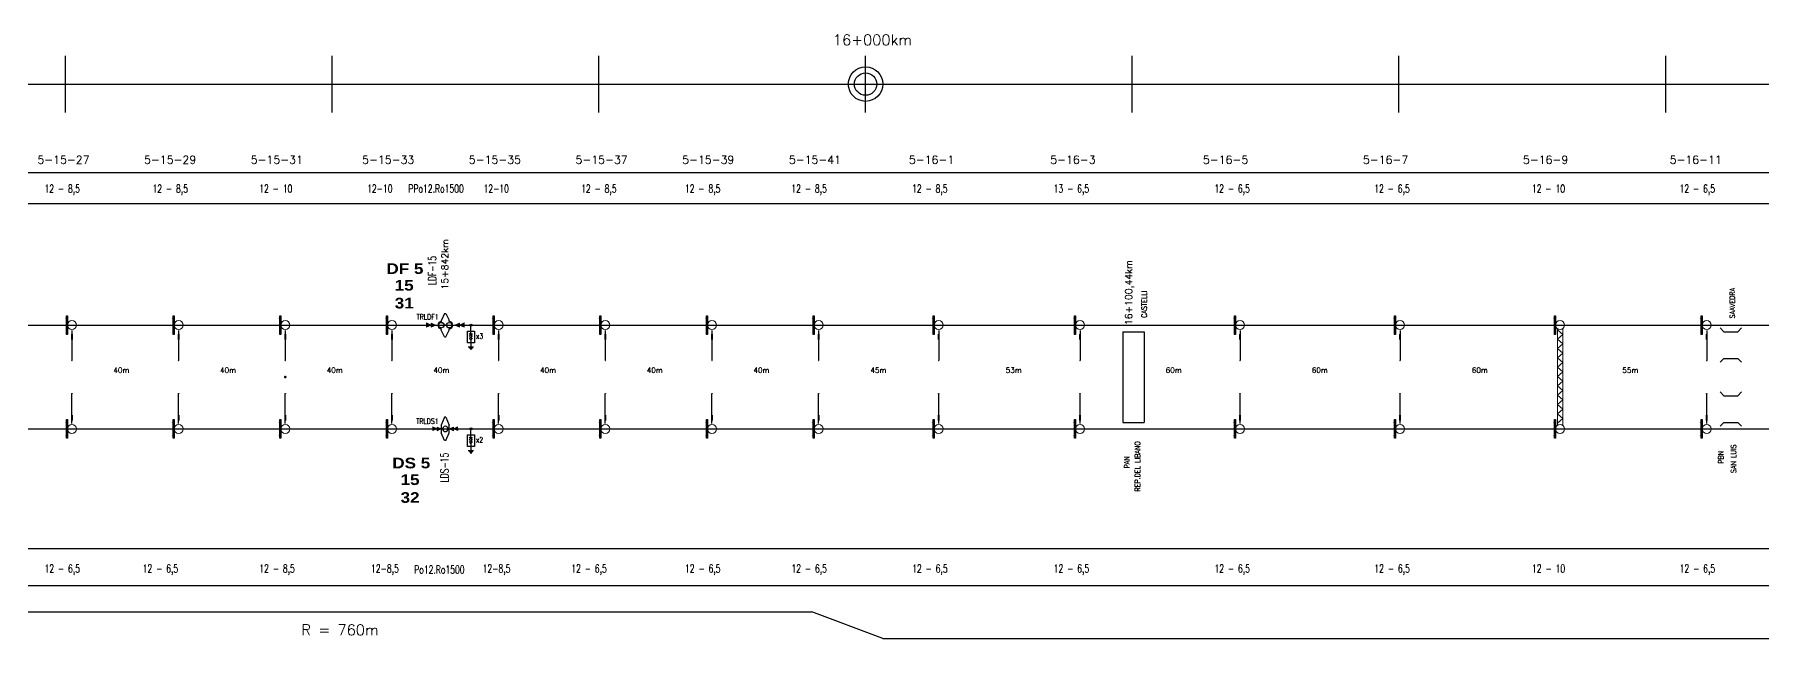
# Model space of a CAD drawing. Header units: millimetres. Extents: x 56 to 21898, y 218 to 1565.
# Drawn here: x 11757 to 12404, y 229 to 456 of the extents above; entities that cross this region are included whole.
import ezdxf
from ezdxf.enums import TextEntityAlignment as Align

# ---------------------------------------------------------------- set-up
doc = ezdxf.new("R2010")
doc.units = ezdxf.units.MM
for name, color, linetype in [('Brazos', 9, 'Continuous'), ('Cruceta Fe', 42, 'Continuous'), ('Descargadores', 30, 'Continuous'), ('ESQUEMA', 7, 'Continuous'), ('GPS', 7, 'Continuous'), ('LDF', 5, 'Continuous'), ('LDS', 1, 'Continuous'), ('longitud vano', 7, 'Continuous'), ('Nº de poste', 6, 'Continuous'), ('POSTES', 8, 'Continuous'), ('progresivas', 4, 'Continuous'), ('Pórticos', 9, 'Continuous'), ('TEXTOS', 3, 'Continuous')]:
    doc.layers.add(name, color=color, linetype=linetype)
doc.styles.add('ROMANS', font='romans.shx', dxfattribs={"width": 0.7})
doc.styles.add('STYLE1', font='romans.shx')
doc.styles.add('TEXTO_SELLO', font='')
doc.styles.get('TEXTO_SELLO').set_extended_font_data('Arial Black', bold=True)

# ---------------------------------------------------------------- blocks, each defined once
blk = doc.blocks.new('Poste Hormigón')
at = {"layer": 'POSTES', "lineweight": 18}
blk.add_line((1.7, 0), (-1.7, 0), dxfattribs=at)
blk.add_circle((0, 0), 1.7, dxfattribs=at)
blk = doc.blocks.new('Brazo')
at = {"layer": 'Brazos'}
for p, q in [((0, 0.2), (0, -10.98)), ((-0.3, -1.23), (0.3, -1.23)), ((-0.3, -1.43), (0.3, -1.43)), ((-0.3, -1.64), (0.3, -1.64)), ((-0.3, -1.84), (0.3, -1.84)), ((-0.3, -2.04), (0.3, -2.04)), ((-0.3, -2.25), (0.3, -2.25)), ((-0.3, -2.45), (0.3, -2.45)), ((-0.3, -2.66), (0.3, -2.66)), ((-0.3, -2.86), (0.3, -2.86))]:
    blk.add_line(p, q, dxfattribs=at)
for start, end in [(37.01986, 217.01986), (217.01986, 37.01986)]:
    blk.add_arc((0, -10.98), 0.102, start, end, dxfattribs=at)
blk = doc.blocks.new('Cruceta Fe')
at = {"layer": 'Cruceta Fe', "const_width": 0.1}
for points in [[(-0.92, 2.45), (0, 2.45)], [(-0.92, 0), (0, 0)], [(-0.92, -2.45), (0, -2.45)]]:
    blk.add_lwpolyline(points, dxfattribs=at)
at = {"layer": 'Cruceta Fe'}
blk.add_lwpolyline([(-0.35, 3.52), (0, 3.52), (0, -3.52), (-0.35, -3.52)], close=True, dxfattribs=at)
blk = doc.blocks.new('Cruceta Fe 1')
at = {"layer": 'Cruceta Fe', "const_width": 0.1}
for points in [[(-0.92, 2.45), (0, 2.45)], [(-0.92, -2.45), (0, -2.45)]]:
    blk.add_lwpolyline(points, dxfattribs=at)
at = {"layer": 'Cruceta Fe'}
blk.add_lwpolyline([(-0.35, 3.52), (0, 3.52), (0, -3.52), (-0.35, -3.52)], close=True, dxfattribs=at)
blk = doc.blocks.new('Viga canasto')
at = {"layer": 'Pórticos', "lineweight": 20}
for p, q in [((-1, -1.37), (-1, -37.58)), ((-1, -1.73), (-1, -37.58)), ((-1, -1.73), (1, -3.48)), ((-1, -5.23), (1, -3.48)), ((-1, -5.23), (1, -6.99)), ((1, -1.37), (1, -37.58)), ((1, -1.37), (1, -37.58)), ((-1, -8.74), (1, -6.99)), ((-1, -8.74), (1, -10.49)), ((-1, -12.24), (1, -10.49)), ((-1, -12.24), (1, -13.99)), ((-1, -15.74), (1, -13.99)), ((-1, -15.74), (1, -17.49)), ((-1, -19.25), (1, -17.49)), ((-1, -19.25), (1, -21)), ((-1, -22.75), (1, -21)), ((-1, -22.75), (1, -24.5)), ((-1, -26.25), (1, -24.5)), ((-1, -26.25), (1, -28)), ((-1, -29.75), (1, -28)), ((-1, -29.75), (1, -31.51)), ((-1, -33.26), (1, -31.51)), ((-1, -33.26), (1, -35.01)), ((-1, -36.76), (1, -35.01))]:
    blk.add_line(p, q, dxfattribs=at)
blk = doc.blocks.new('Retención LDF')
at = {"layer": 'POSTES'}
for p, q in [((-0.17, 0.28), (-0.15, 0.36)), ((0.15, 0.7), (-0.15, 0.36)), ((0.08, -0.02), (-0.08, 0.02)), ((0.15, 0.7), (0.23, 0.68)), ((0.23, 0.68), (0.32, 0.23)), ((0.29, 0.15), (0.32, 0.23)), ((-0.32, -0.23), (-0.29, -0.15)), ((-0.23, -0.68), (-0.32, -0.23)), ((-0.23, -0.68), (-0.15, -0.7)), ((-0.15, -0.7), (0.15, -0.36)), ((0.15, -0.36), (0.17, -0.28))]:
    blk.add_line(p, q, dxfattribs=at)
for centre in [(-0.24, 0.07), (0.24, -0.07)]:
    blk.add_circle(centre, 0.168, dxfattribs=at)
for centre, start, end in [((-0.23, 0.06), 74.5054, 254.5054), ((0.23, -0.06), 254.5054, 74.5054)]:
    blk.add_arc(centre, 0.223, start, end, dxfattribs=at)
blk = doc.blocks.new('Retencion LDF')
at = {"layer": 'LDF', "lineweight": 18}
for points in [[(0.269, -0.022), (0, 0), (0.168, -0.211)], [(0.487, -0.139), (0.219, -0.116), (0.387, -0.327)]]:
    blk.add_hatch(color=256, dxfattribs=at).paths.add_polyline_path(points)
for p, q in [((0.269, -0.022), (0, 0)), ((0.168, -0.211), (0, 0)), ((0.168, -0.211), (0.269, -0.022)), ((0.487, -0.139), (0.219, -0.116)), ((0.387, -0.327), (0.219, -0.116)), ((0.387, -0.327), (0.487, -0.139))]:
    blk.add_line(p, q, dxfattribs=at)
blk = doc.blocks.new('Retención LDS')
at = {"layer": 'POSTES'}
for p, q in [((-0.24, 4.36), (-1.47, 1.47)), ((-1.47, -1.47), (-1.47, 1.47)), ((-0.24, 4.36), (0.25, 4.36)), ((0.25, 4.36), (1.48, 1.47)), ((1.48, 1.47), (1.48, -1.47)), ((-0.24, -4.38), (-1.47, -1.47)), ((-0.24, -4.38), (0.25, -4.38)), ((0.25, -4.38), (1.48, -1.47))]:
    blk.add_line(p, q, dxfattribs=at)
blk.add_circle((0, 0), 1.02, dxfattribs=at)
blk = doc.blocks.new('Descargador')
at = {"color": 30}
for p, q in [((0, -3.83), (0, 0)), ((0, -3.98), (-0.53, -3.07)), ((0, -4.81), (-0.53, -3.9)), ((0, -5.63), (-0.53, -4.72)), ((0, -3.98), (0.53, -3.07)), ((0, -4.81), (0.53, -3.9)), ((0, -5.63), (0.53, -4.72))]:
    blk.add_line(p, q, dxfattribs=at)
at = {"layer": 'Descargadores', "color": 30}
for p, q in [((0, -5.63), (0, -8.06)), ((-0.99, -8.06), (0.99, -8.06)), ((-0.67, -8.48), (0.67, -8.48)), ((-0.35, -8.92), (0.35, -8.92))]:
    blk.add_line(p, q, dxfattribs=at)
blk.add_lwpolyline([(-1.31, -2.27), (1.31, -2.27), (1.31, -6.57), (-1.31, -6.57)], close=True, dxfattribs=at)
blk.add_circle((0, 0), 0.381, dxfattribs=at)
blk = doc.blocks.new('Retención aisladores LDS')
at = {"layer": 'LDS', "lineweight": 18}
for points in [[(13964.95, 283.62), (13966.54, 282.91), (13964.93, 282.25)], [(13966.55, 283.59), (13968.13, 282.88), (13966.53, 282.22)]]:
    blk.add_hatch(color=256, dxfattribs=at).paths.add_polyline_path(points)
for p, q in [((13964.93, 282.25), (13964.95, 283.62)), ((13964.93, 282.25), (13966.54, 282.91)), ((13964.95, 283.62), (13966.54, 282.91)), ((13966.53, 282.22), (13966.55, 283.59)), ((13966.53, 282.22), (13968.13, 282.88)), ((13966.55, 283.59), (13968.13, 282.88))]:
    blk.add_line(p, q, dxfattribs=at)

msp = doc.modelspace()

# ---------------------------------------------------------------- linework, layer by layer
for p, q in [((11768.1506, 426.3383), (11768.1506, 447.6025)), ((11868.1506, 426.3383), (11868.1506, 447.6025)), ((11968.1506, 426.3383), (11968.1506, 447.6025)), ((12068.1506, 426.3383), (12068.1506, 447.6025)), ((12168.1506, 426.3383), (12168.1506, 447.6025)), ((12268.1506, 426.3383), (12268.1506, 447.6025)), ((12368.1506, 426.3383), (12368.1506, 447.6025)), ((68.1506, 436.9704), (21897.5602, 436.9704)), ((68.1506, 403.8502), (21897.5602, 403.8502)), ((68.1506, 392.2176), (21897.5602, 392.2176)), ((11770.5506, 346.5185), (11770.5506, 346.5185)), ((11770.5506, 346.5185), (11770.5506, 346.5185)), ((11810.5506, 346.5185), (11810.5506, 346.5185)), ((11810.5506, 346.5185), (11810.5506, 346.5185)), ((11850.5506, 346.5185), (11850.5506, 346.5185)), ((11850.5506, 346.5185), (11850.5506, 346.5185)), ((11890.5506, 346.5185), (11890.5506, 346.5185)), ((11890.5506, 346.5185), (11890.5506, 346.5185)), ((11930.5506, 346.5185), (11930.5506, 346.5185)), ((11930.5506, 346.5185), (11930.5506, 346.5185)), ((11970.5506, 346.5185), (11970.5506, 346.5185)), ((11970.5506, 346.5185), (11970.5506, 346.5185)), ((12010.5506, 346.5185), (12010.5506, 346.5185)), ((12010.5506, 346.5185), (12010.5506, 346.5185)), ((12050.5506, 346.5185), (12050.5506, 346.5185)), ((12050.5506, 346.5185), (12050.5506, 346.5185)), ((12095.5506, 346.5185), (12095.5506, 346.5185)), ((12095.5506, 346.5185), (12095.5506, 346.5185)), ((12148.5506, 346.5185), (12148.5506, 346.5185)), ((12148.5506, 346.5185), (12148.5506, 346.5185)), ((12164.5906, 344.0418), (12172.5906, 344.0418)), ((12164.5906, 344.0418), (12164.5906, 310.0418)), ((12172.5906, 344.0418), (12172.5906, 310.0418)), ((12208.5506, 346.5185), (12208.5506, 346.5185)), ((12208.5506, 346.5185), (12208.5506, 346.5185)), ((12268.5506, 346.5185), (12268.5506, 346.5185)), ((12268.5506, 346.5185), (12268.5506, 346.5185)), ((12383.5506, 346.5185), (12383.5506, 346.5185)), ((12383.5506, 346.5185), (12383.5506, 346.5185)), ((12389.9906, 344.0418), (12388.5639, 345.4685)), ((12389.9906, 344.0418), (12395.1906, 344.0418)), ((12395.1906, 344.0418), (12396.6173, 345.4685)), ((12389.9906, 334.0418), (12388.5639, 332.6151)), ((12389.9906, 334.0418), (12395.1906, 334.0418)), ((12395.1906, 334.0418), (12396.6173, 332.6151)), ((12389.9906, 320.0418), (12388.5639, 321.4685)), ((12389.9906, 320.0418), (12395.1906, 320.0418)), ((12395.1906, 320.0418), (12396.6173, 321.4685)), ((12164.5906, 310.0418), (12172.5906, 310.0418)), ((12389.9906, 310.0418), (12388.5639, 308.6151)), ((12389.9906, 310.0418), (12395.1906, 310.0418)), ((12395.1906, 310.0418), (12396.6173, 308.6151)), ((68.1506, 262.6383), (21897.5602, 262.6383)), ((68.1506, 248.8066), (21897.5602, 248.8066)), ((11689.7481, 238.9395), (12047.9785, 238.9395)), ((12074.5685, 228.9395), (12047.9785, 238.9395)), ((12074.5685, 228.9395), (13902.1706, 228.9395))]:
    msp.add_line(p, q)
for radius in [6.4757, 4.1956]:
    msp.add_circle((12068.1506, 436.9704), radius)
at = {"layer": 'GPS', "const_width": 0.5}
msp.add_lwpolyline([(11850.3006, 327.0418, 1), (11850.8006, 327.0418, 1)], format="xyb", close=True, dxfattribs=at)
msp.add_lwpolyline([(11850.3006, 327.0418, 1), (11850.8006, 327.0418, 1)], format="xyb", close=True, dxfattribs=at)
at = {"layer": 'LDF'}
msp.add_line((10798.3822, 346.5174), (13011.2736, 346.5185), dxfattribs=at)
at = {"layer": 'LDS'}
msp.add_line((10797.0171, 307.565), (12774.5506, 307.565), dxfattribs=at)

# ---------------------------------------------------------------- block references
at = {"layer": 'Brazos'}
for p in [(11770.5504, 344.2785), (11810.5504, 344.2785), (11850.5504, 344.2785), (11890.5504, 344.2785), (11930.5504, 344.2785), (11970.5504, 344.2785), (12010.5504, 344.2785), (12050.5504, 344.2785), (12095.5504, 344.2785), (12148.5504, 344.2785), (12208.5504, 344.2785), (12268.5504, 344.2785), (12383.5504, 344.2785)]:
    msp.add_blockref('Brazo', p, dxfattribs=at)
at = {"layer": 'Brazos', "xscale": -1, "rotation": 180}
for p in [(11770.5504, 309.805), (11810.5504, 309.805), (11850.5504, 309.805), (11890.5504, 309.805), (11930.5504, 309.805), (11970.5504, 309.805), (12010.5504, 309.805), (12050.5504, 309.805), (12095.5504, 309.805), (12148.5504, 309.805), (12208.5504, 309.805), (12268.5504, 309.805), (12383.5504, 309.805)]:
    msp.add_blockref('Brazo', p, dxfattribs=at)
at = {"layer": 'Cruceta Fe'}
for name, p in [('Cruceta Fe', (11768.8506, 346.5185)), ('Cruceta Fe', (11808.8506, 346.5185)), ('Cruceta Fe', (11848.8506, 346.5185)), ('Cruceta Fe', (11888.8506, 346.5185)), ('Cruceta Fe', (11928.8506, 346.5185)), ('Cruceta Fe', (11968.8506, 346.5185)), ('Cruceta Fe', (12008.8506, 346.5185)), ('Cruceta Fe', (12048.8506, 346.5185)), ('Cruceta Fe', (12093.8506, 346.5185)), ('Cruceta Fe', (12146.8506, 346.5185)), ('Cruceta Fe', (12206.8506, 346.5185)), ('Cruceta Fe', (12266.8506, 346.5185)), ('Cruceta Fe', (12326.8506, 346.5185)), ('Cruceta Fe', (12381.8506, 346.5185)), ('Cruceta Fe 1', (11768.8506, 307.565)), ('Cruceta Fe 1', (11808.8506, 307.565)), ('Cruceta Fe 1', (11848.8506, 307.565)), ('Cruceta Fe 1', (11888.8506, 307.565)), ('Cruceta Fe 1', (11928.8506, 307.565)), ('Cruceta Fe 1', (11968.8506, 307.565)), ('Cruceta Fe 1', (12008.8506, 307.565)), ('Cruceta Fe 1', (12048.8506, 307.565)), ('Cruceta Fe 1', (12093.8506, 307.565)), ('Cruceta Fe 1', (12146.8506, 307.565)), ('Cruceta Fe 1', (12206.8506, 307.565)), ('Cruceta Fe 1', (12266.8506, 307.565)), ('Cruceta Fe 1', (12326.8506, 307.565)), ('Cruceta Fe 1', (12381.8506, 307.565))]:
    msp.add_blockref(name, p, dxfattribs=at)
at = {"layer": 'Descargadores', "color": 30}
for p in [(11920.1792, 346.4939), (11920.1792, 307.5645)]:
    msp.add_blockref('Descargador', p, dxfattribs=at)
at = {"layer": 'LDF', "lineweight": 25}
for p, xscale, yscale, zscale, rotation in [((11907.011, 346.5179), -7.149999999999829, 7.149999999999636, 7.15, 331.052245239645), ((11914.0901, 346.5179), 7.149999999999829, 7.149999999999829, 7.149999999999829, 28.94775476035494)]:
    msp.add_blockref('Retencion LDF', p, dxfattribs=dict(at, xscale=xscale, yscale=yscale, zscale=zscale, rotation=rotation))
at = {"layer": 'LDS', "xscale": -1}
for name, p in [('Retención LDS', (11910.5506, 307.5645)), ('Retención aisladores LDS', (25880.1471, 24.6834))]:
    msp.add_blockref(name, p, dxfattribs=at)
at = {"layer": 'LDS'}
msp.add_blockref('Retención aisladores LDS', (-2059.0605, 24.6834), dxfattribs=at)
at = {"layer": 'POSTES', "lineweight": 35, "xscale": 6.077499999999612, "yscale": 6.077499999999612, "zscale": 6.077499999999612, "rotation": 15.49462485252056}
msp.add_blockref('Retención LDF', (11910.5506, 346.5179), dxfattribs=at)
at = {"layer": 'POSTES'}
for p in [(11770.5506, 346.5185), (11810.5506, 346.5185), (11850.5506, 346.5185), (11890.5506, 346.5185), (11930.5506, 346.5185), (11970.5506, 346.5185), (12010.5506, 346.5185), (12050.5506, 346.5185), (12095.5506, 346.5185), (12148.5506, 346.5185), (12208.5506, 346.5185), (12268.5506, 346.5185), (12328.5506, 346.5185), (12383.5506, 346.5185)]:
    msp.add_blockref('Poste Hormigón', p, dxfattribs=at)
at = {"layer": 'POSTES', "xscale": -1, "rotation": 180}
for p in [(11770.5506, 307.565), (11810.5506, 307.565), (11850.5506, 307.565), (11890.5506, 307.565), (11930.5506, 307.565), (11970.5506, 307.565), (12010.5506, 307.565), (12050.5506, 307.565), (12095.5506, 307.565), (12148.5506, 307.565), (12208.5506, 307.565), (12268.5506, 307.565), (12328.5506, 307.565), (12383.5506, 307.565)]:
    msp.add_blockref('Poste Hormigón', p, dxfattribs=at)
at = {"layer": 'Pórticos'}
msp.add_blockref('Viga canasto', (12328.5506, 346.5185), dxfattribs=at)

# ---------------------------------------------------------------- texts
at = {"linetype": 'Continuous', "style": 'TEXTO_SELLO'}
for s, p in [('DF 5', (11888.4904, 365.7134)), ('15', (11891.584, 359.4604)), ('31', (11891.599, 352.7846)), ('DS 5', (11890.6889, 292.7718)), ('15', (11893.7825, 286.5187)), ('32', (11893.7976, 279.8429))]:
    msp.add_text(s, height=4, dxfattribs=at).set_placement(p)
at = {"layer": 'ESQUEMA', "color": 7, "style": 'ROMANS', "width": 0.7}
for s, p in [('TRLDF1', (11903.956, 349.6325)), ('x3', (11923.41, 342.4107)), ('TRLDS1', (11903.878, 310.4788)), ('x2', (11923.41, 303.4812))]:
    msp.add_text(s, height=2, dxfattribs=at).set_placement(p, align=Align.MIDDLE)
at = {"layer": 'longitud vano', "linetype": 'Continuous', "style": 'STYLE1'}
for s, p in [('40m', (11786.093, 328.6021)), ('40m', (11826.093, 328.6021)), ('40m', (11866.093, 328.6021)), ('40m', (11906.093, 328.6021)), ('40m', (11946.093, 328.6021)), ('40m', (11986.093, 328.6021)), ('40m', (12026.093, 328.6021)), ('45m', (12069.9557, 328.6021)), ('53m', (12120.6812, 328.6021)), ('60m', (12180.6812, 328.6021)), ('60m', (12235.4448, 328.6021)), ('60m', (12295.4448, 328.6021)), ('55m', (12351.8893, 328.6021))]:
    msp.add_text(s, height=2, dxfattribs=at).set_placement(p)
at = {"layer": 'Nº de poste', "linetype": 'Continuous', "style": 'STYLE1'}
for s, p in [('5-15-27', (11757.6171, 407.0813)), ('5-15-29', (11797.6171, 407.0813)), ('5-15-31', (11837.6171, 407.0813)), ('5-15-33', (11879.3827, 407.0813)), ('5-15-35', (11919.3827, 407.0813)), ('5-15-37', (11959.3827, 407.0813)), ('5-15-39', (11999.3827, 407.0813)), ('5-15-41', (12039.3827, 407.0813)), ('5-16-1', (12084.3827, 407.0813)), ('5-16-3', (12137.3827, 407.0813)), ('5-16-5', (12194.6258, 407.0813)), ('5-16-7', (12254.6258, 407.0813)), ('5-16-9', (12314.6258, 407.0813)), ('5-16-11', (12369.6258, 407.0813))]:
    msp.add_text(s, height=3, dxfattribs=at).set_placement(p)
at = {"layer": 'progresivas', "linetype": 'Continuous', "style": 'STYLE1'}
msp.add_text('16+000km', height=4, dxfattribs=at).set_placement((12055.8989, 451.5643))
for s, p in [('15+842km', (11911.6631, 359.8702)), ('16+100,44km', (12168.0695, 346.5129))]:
    msp.add_text(s, height=2.55, rotation=90, dxfattribs=at).set_placement(p)
at = {"layer": 'TEXTOS', "linetype": 'Continuous', "style": 'STYLE1', "width": 0.7}
for s, p in [('12 - 8,5', (11760.2554, 396.2406)), ('12 - 8,5', (11800.7562, 396.2406)), ('12 - 10', (11840.7984, 396.2406)), ('12-10', (11881.2365, 396.2406)), ('PPo12.Ro1500', (11896.7141, 396.2371)), ('12-10', (11924.8844, 396.2406)), ('12 - 8,5', (11961.4732, 396.2406)), ('12 - 8,5', (12000.4018, 396.2406)), ('12 - 8,5', (12040.3098, 396.2406)), ('12 - 8,5', (12085.5746, 396.2406)), ('13 - 6,5', (12138.6529, 396.2406)), ('12 - 6,5', (12198.9233, 396.2406)), ('12 - 6,5', (12258.8754, 396.2406)), ('12 - 10', (12317.994, 396.2406)), ('12 - 6,5', (12373.3461, 396.2406)), ('12 - 6,5', (11760.2797, 253.6839)), ('12 - 6,5', (11797.0785, 253.6839)), ('12 - 8,5', (11840.8227, 253.6839)), ('12-8,5', (11882.7043, 253.6839)), ('Po12.Ro1500', (11898.9038, 253.2786)), ('12-8,5', (11924.5482, 253.6839)), ('12 - 6,5', (11957.7955, 253.6839)), ('12 - 6,5', (12000.4262, 253.6839)), ('12 - 6,5', (12040.3341, 253.6839)), ('12 - 6,5', (12085.5989, 253.6839)), ('12 - 6,5', (12138.6772, 253.6839)), ('12 - 6,5', (12198.9476, 253.6839)), ('12 - 6,5', (12258.8997, 253.6839)), ('12 - 10', (12318.0183, 253.6839)), ('12 - 6,5', (12373.3704, 253.6839))]:
    msp.add_text(s, height=3, dxfattribs=at).set_placement(p)
at = {"layer": 'TEXTOS', "color": 6, "linetype": 'Continuous', "style": 'STYLE1', "width": 0.7}
for s, p in [('LDF-15', (11907.1717, 361.4856)), ('LDS-15', (11911.7512, 287.4783))]:
    msp.add_text(s, height=3, rotation=90, dxfattribs=at).set_placement(p)
at = {"layer": 'TEXTOS', "linetype": 'Continuous', "style": 'STYLE1', "width": 0.9}
for s, p in [('CASTELLI', (12173.577, 349.2555)), ('SAAVEDRA', (12394.0944, 349.0438)), ('REP.DEL LIBANO', (12171.0765, 284.0566)), ('PBN', (12389.8122, 294.5213)), ('SAN LUIS', (12394.5564, 290.9981)), ('PAN', (12167.0983, 292.7414))]:
    msp.add_text(s, height=1.944, rotation=90, dxfattribs=at).set_placement(p)
at = {"layer": 'TEXTOS', "linetype": 'Continuous', "style": 'STYLE1'}
msp.add_text('R = 760m', height=4, dxfattribs=at).set_placement((11856.6173, 230.1488))

doc.saveas('drawing.dxf')
